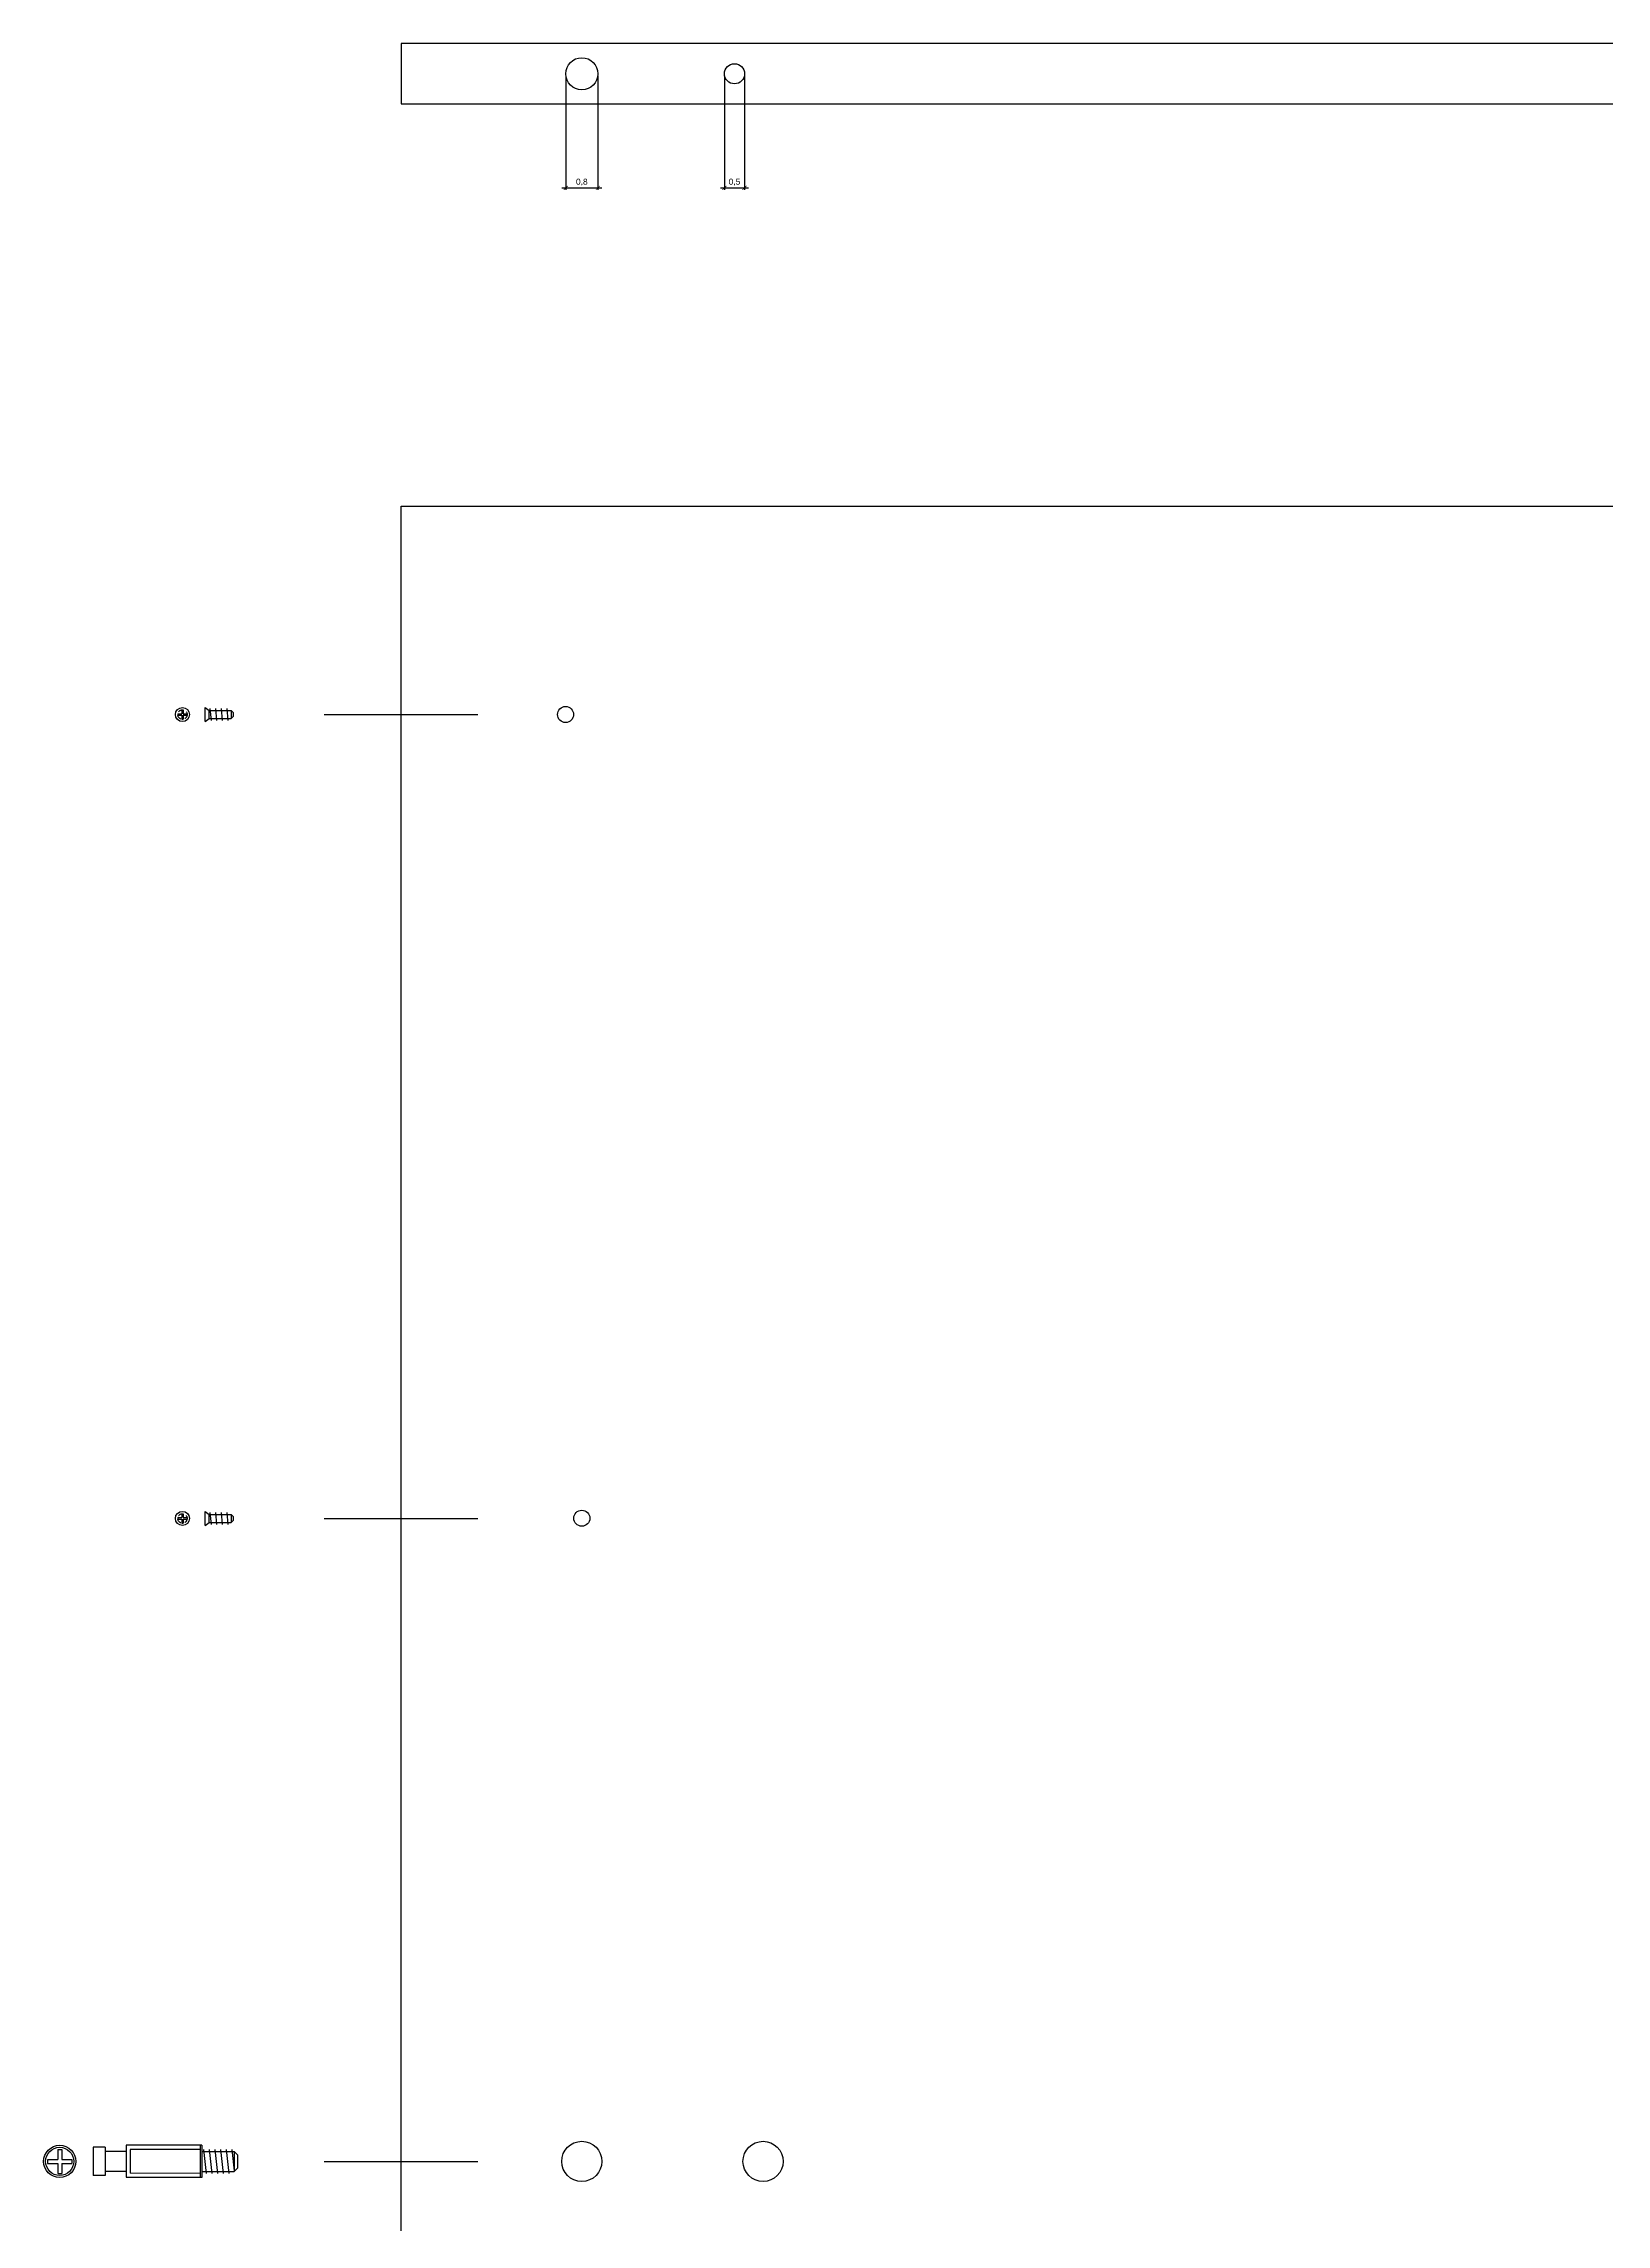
# Model space of a CAD drawing. Header units: centimetres. Extents: x 4 to 257, y 1 to 229.
# Drawn here: x 179.1 to 218, y 115.6 to 169.9 of the extents above; entities that cross this region are included whole.
import ezdxf

# ---------------------------------------------------------------- set-up
doc = ezdxf.new("R2010")
doc.units = ezdxf.units.CM
doc.linetypes.add('ACAD_ISO02W100', pattern=[15, 12, -3])
doc.styles.get("Standard").update_dxf_attribs({"font": 'arial.ttf'})
doc.dimstyles.new('1-1', dxfattribs={"dimtxt": 0.15, "dimasz": 0.1, "dimexe": 0.05, "dimexo": 0.05, "dimgap": 0.05, "dimtad": 1, "dimtxsty": 'Standard', "dimblk": 'ARCHTICK', "dimcen": 2.5, "dimdle": 0.1, "dimadec": 0, "dimazin": 0, "dimtfac": 1, "dimtmove": 0, "dimatfit": 3, "dimldrblk": 'ARCHTICK', "dimfxl": 1, "dimarcsym": 0})

# ---------------------------------------------------------------- blocks, each defined once
blk = doc.blocks.new('_ArchTick')
at = {"color": 0, "linetype": 'ByBlock', "const_width": 0.15}
blk.add_lwpolyline([(-0.5, -0.5), (0.5, 0.5)], dxfattribs=at)
blk = doc.blocks.new('*D13')
at = {"color": 0, "lineweight": -2, "transparency": 16777216}
for p, q in [((196.001, 169.054), (196.001, 166.215)), ((196.501, 169.054), (196.501, 166.215)), ((195.901, 166.265), (196.601, 166.265))]:
    blk.add_line(p, q, dxfattribs=at)
at = {"layer": 'Defpoints', "color": 0, "transparency": 16777216}
for p in [(196.001, 169.104), (196.501, 169.104), (196.501, 166.265)]:
    blk.add_point(p, dxfattribs=at)
at = {"color": 0, "lineweight": -2, "transparency": 16777216, "xscale": 0.1, "yscale": 0.1, "zscale": 0.1, "rotation": 180}
blk.add_blockref('_ArchTick', (196.001, 166.265), dxfattribs=at)
at = {"color": 0, "lineweight": -2, "transparency": 16777216, "xscale": 0.1, "yscale": 0.1, "zscale": 0.1}
blk.add_blockref('_ArchTick', (196.501, 166.265), dxfattribs=at)
at = {"color": 0, "transparency": 16777216, "insert": (196.251, 166.405), "char_height": 0.15, "attachment_point": 5}
blk.add_mtext('0,5', dxfattribs=at)
blk = doc.blocks.new('*D14')
at = {"color": 0, "lineweight": -2, "transparency": 16777216}
for p, q in [((192.051, 169.054), (192.051, 166.215)), ((192.851, 169.054), (192.851, 166.215)), ((191.951, 166.265), (192.951, 166.265))]:
    blk.add_line(p, q, dxfattribs=at)
at = {"layer": 'Defpoints', "color": 0, "transparency": 16777216}
for p in [(192.051, 169.104), (192.851, 169.104), (192.851, 166.265)]:
    blk.add_point(p, dxfattribs=at)
at = {"color": 0, "lineweight": -2, "transparency": 16777216, "xscale": 0.1, "yscale": 0.1, "zscale": 0.1, "rotation": 180}
blk.add_blockref('_ArchTick', (192.051, 166.265), dxfattribs=at)
at = {"color": 0, "lineweight": -2, "transparency": 16777216, "xscale": 0.1, "yscale": 0.1, "zscale": 0.1}
blk.add_blockref('_ArchTick', (192.851, 166.265), dxfattribs=at)
at = {"color": 0, "transparency": 16777216, "insert": (192.451, 166.405), "char_height": 0.15, "attachment_point": 5}
blk.add_mtext('0,8', dxfattribs=at)

msp = doc.modelspace()

# ---------------------------------------------------------------- linework, layer by layer
for p, q in [((247.451, 169.854), (187.951, 169.854)), ((187.951, 169.854), (187.951, 168.354)), ((187.951, 168.354), (247.951, 168.354)), ((187.951, 158.35), (247.951, 158.35)), ((187.951, 76.35), (187.951, 158.35)), ((182.395, 153.182), (182.492, 153.182)), ((182.395, 153.182), (182.395, 153.143)), ((182.395, 153.143), (182.492, 153.143)), ((182.492, 153.279), (182.531, 153.279)), ((182.492, 153.279), (182.492, 153.182)), ((182.492, 153.143), (182.492, 153.046)), ((182.492, 153.046), (182.531, 153.046)), ((182.531, 153.279), (182.531, 153.182)), ((182.531, 153.182), (182.628, 153.182)), ((182.531, 153.143), (182.628, 153.143)), ((182.531, 153.143), (182.531, 153.046)), ((182.628, 153.182), (182.628, 153.143)), ((183.075, 152.987), (183.075, 153.337)), ((183.075, 153.337), (183.175, 153.262)), ((183.075, 152.987), (183.175, 153.062)), ((183.175, 153.062), (183.175, 153.262)), ((183.175, 153.262), (183.725, 153.262)), ((183.175, 153.062), (183.725, 153.062)), ((183.192, 153.312), (183.222, 153.012)), ((183.333, 153.312), (183.363, 153.012)), ((183.473, 153.312), (183.504, 153.012)), ((183.615, 153.312), (183.645, 153.012)), ((183.725, 153.262), (183.725, 153.062)), ((183.775, 153.212), (183.725, 153.262)), ((183.775, 153.112), (183.725, 153.062)), ((183.775, 153.212), (183.775, 153.112)), ((182.395, 133.182), (182.492, 133.182)), ((182.395, 133.182), (182.395, 133.143)), ((182.395, 133.143), (182.492, 133.143)), ((182.492, 133.279), (182.531, 133.279)), ((182.492, 133.279), (182.492, 133.182)), ((182.492, 133.143), (182.492, 133.046)), ((182.492, 133.046), (182.531, 133.046)), ((182.531, 133.279), (182.531, 133.182)), ((182.531, 133.182), (182.628, 133.182)), ((182.531, 133.143), (182.628, 133.143)), ((182.531, 133.143), (182.531, 133.046)), ((182.628, 133.182), (182.628, 133.143)), ((183.075, 132.987), (183.075, 133.337)), ((183.075, 133.337), (183.175, 133.262)), ((183.075, 132.987), (183.175, 133.062)), ((183.175, 133.062), (183.175, 133.262)), ((183.175, 133.262), (183.725, 133.262)), ((183.175, 133.062), (183.725, 133.062)), ((183.192, 133.312), (183.222, 133.012)), ((183.333, 133.312), (183.363, 133.012)), ((183.473, 133.312), (183.504, 133.012)), ((183.615, 133.312), (183.645, 133.012)), ((183.725, 133.262), (183.725, 133.062)), ((183.775, 133.212), (183.725, 133.262)), ((183.775, 133.112), (183.725, 133.062)), ((183.775, 133.212), (183.775, 133.112)), ((179.156, 117.214), (179.156, 117.114)), ((179.157, 117.214), (179.406, 117.214)), ((179.406, 117.464), (179.506, 117.464)), ((179.406, 117.464), (179.406, 117.214)), ((179.506, 117.464), (179.506, 117.214)), ((179.506, 117.214), (179.757, 117.214)), ((179.756, 117.214), (179.756, 117.114)), ((180.592, 117.514), (180.292, 117.514)), ((180.292, 117.514), (180.292, 116.814)), ((180.592, 117.514), (180.592, 116.814)), ((181.109, 117.414), (180.592, 117.414)), ((182.991, 117.564), (181.109, 117.564)), ((181.109, 117.564), (181.109, 116.772)), ((182.958, 117.464), (181.209, 117.464)), ((181.209, 117.464), (181.209, 116.872)), ((182.958, 116.764), (182.958, 117.564)), ((182.991, 117.564), (182.991, 116.764)), ((182.991, 117.414), (183.796, 117.414)), ((183.037, 117.464), (183.098, 116.864)), ((183.178, 117.464), (183.239, 116.864)), ((183.319, 117.464), (183.38, 116.864)), ((183.46, 117.464), (183.521, 116.864)), ((183.601, 117.464), (183.662, 116.864)), ((183.742, 117.464), (183.796, 116.931)), ((183.796, 117.414), (183.796, 116.914)), ((183.879, 117.331), (183.796, 117.414)), ((183.879, 117.331), (183.879, 116.997)), ((179.156, 117.114), (179.406, 117.114)), ((179.406, 117.114), (179.406, 116.864)), ((179.406, 116.864), (179.506, 116.864)), ((179.506, 117.114), (179.756, 117.114)), ((179.506, 117.114), (179.506, 116.864)), ((180.592, 116.814), (180.292, 116.814)), ((181.109, 116.914), (180.592, 116.914)), ((182.991, 116.764), (181.109, 116.764)), ((182.958, 116.864), (181.209, 116.872)), ((182.991, 116.914), (183.796, 116.914)), ((183.879, 116.997), (183.796, 116.914))]:
    msp.add_line(p, q)
at = {"color": 3}
for p, q in [((186.038, 153.162), (189.864, 153.162)), ((186.038, 133.162), (189.864, 133.162)), ((186.038, 117.164), (189.864, 117.164))]:
    msp.add_line(p, q, dxfattribs=at)
for centre, radius in [((192.451, 169.104), 0.4), ((196.251, 169.104), 0.25), ((182.511, 153.162), 0.175), ((192.046, 153.162), 0.2), ((182.511, 133.162), 0.175), ((192.451, 133.166), 0.2), ((179.456, 117.164), 0.4), ((179.456, 117.164), 0.35), ((192.451, 117.164), 0.5), ((196.962, 117.164), 0.5)]:
    msp.add_circle(centre, radius)
at = {"linetype": 'ACAD_ISO02W100', "ltscale": 0.01}
for centre in [(182.511, 153.162), (182.511, 133.162)]:
    msp.add_circle(centre, 0.117, dxfattribs=at)

# ---------------------------------------------------------------- dimensions: what is measured, and where the dimension line sits
for base, p1, p2, picture, middle in [((192.851, 166.265), (192.051, 169.104), (192.851, 169.104), '*D14', (192.451, 166.405)), ((196.501, 166.265), (196.001, 169.104), (196.501, 169.104), '*D13', (196.251, 166.405))]:
    dim = msp.add_linear_dim(base=base, p1=p1, p2=p2, dimstyle='1-1')
    dim.commit()
    dim.dimension.update_dxf_attribs({"geometry": picture, "text_midpoint": middle})

doc.saveas('drawing.dxf')
